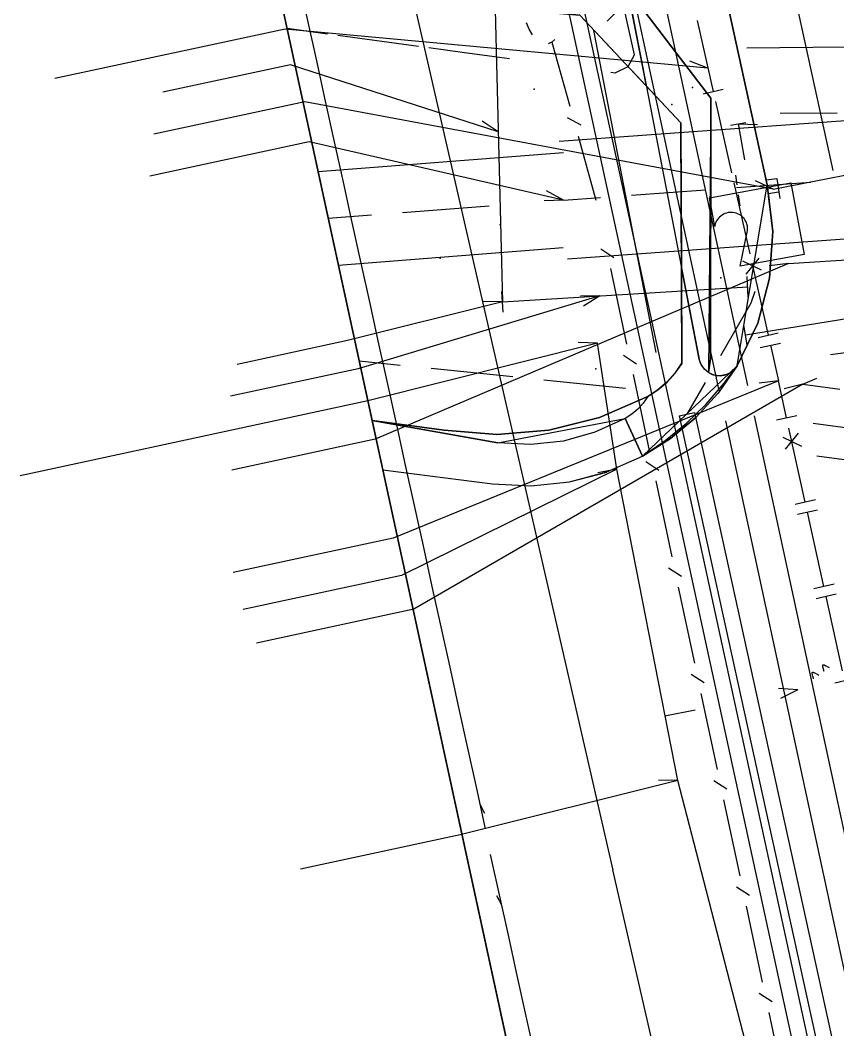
# Model space of a CAD drawing. Header units: metres. Extents: x 8858 to 9287, y -8974 to -8722.
# Drawn here: x 8857.95 to 8897.45, y -8826.78 to -8777.99 of the extents above; entities that cross this region are included whole.
import ezdxf

# ---------------------------------------------------------------- set-up
doc = ezdxf.new("R2010")
doc.units = ezdxf.units.M
for name, color, linetype in [('BOUNDARY', 7, 'Continuous'), ('BUSH', 7, 'Continuous'), ('CURB', 7, 'Continuous'), ('ELECTR_CABLE', 7, 'Continuous'), ('ELECTR_CABLE_COMM', 7, 'Continuous'), ('GAS', 7, 'Continuous'), ('GRASS', 7, 'Continuous'), ('GROUND', 7, 'Continuous'), ('HEAT', 7, 'Continuous'), ('OVERHEAD_POWER_LINE', 7, 'Continuous'), ('ROAD', 7, 'Continuous'), ('SEWER', 7, 'Continuous'), ('SIDEWALK_PATH', 7, 'Continuous'), ('WATER_PIPELINE', 7, 'Continuous')]:
    doc.layers.add(name, color=color, linetype=linetype)

msp = doc.modelspace()

# ---------------------------------------------------------------- linework, layer by layer
at = {"layer": 'BOUNDARY'}
msp.add_lwpolyline([(8890.214, -8867.683), (8868.224, -8766.299), (8880.504, -8765.823), (8879.83, -8758.826), (8877.441, -8748.757), (8908.505, -8741.67), (8911.147, -8753.203), (8924.867, -8752.75), (8941.254, -8750.539), (8941.928, -8753.75), (8940.375, -8754.076), (8941.082, -8757.438), (8960.582, -8753.342), (8960.71, -8753.949), (8965.826, -8752.862), (8965.701, -8752.267), (8980.239, -8749.213), (8980.36, -8749.789), (8985.458, -8748.774), (8985.326, -8748.144), (8999.917, -8745.079), (9000.038, -8745.653), (9005.117, -8744.598)], dxfattribs=at)
at = {"layer": 'BUSH'}
for p in [(8882.779, -8781.318), (8890.431, -8781.242), (8889.426, -8782.072), (8881.146, -8787.887), (8878.24, -8789.493), (8891.794, -8790.448), (8885.761, -8794.845)]:
    msp.add_point(p, dxfattribs=at)
at = {"layer": 'CURB'}
for points in [[(8887.793, -8757.396), (8894.035, -8785.943)], [(8883.747, -8758.123), (8890.756, -8794.367)], [(8892.938, -8765.711), (8897.21, -8785.249)], [(8885.649, -8778.492), (8888.659, -8794.055)], [(8892.595, -8794.693), (8894.035, -8785.943)], [(8888.013, -8799.066), (8892.595, -8794.693)], [(8874.958, -8797.344), (8881.02, -8798.423)], [(8881.02, -8798.423), (8887.171, -8797.247)], [(8875.472, -8799.717), (8880.762, -8800.406)]]:
    msp.add_lwpolyline(points, dxfattribs=at)
at = {"layer": 'ELECTR_CABLE'}
for points in [[(8900.028, -8849.282), (8881.665, -8764.717)], [(8900.76, -8849.122), (8882.398, -8764.558)], [(8886.479, -8780.503), (8886.687, -8780.531), (8887.319, -8780.235), (8887.632, -8779.668), (8887.11, -8777.344)], [(8870.845, -8778.382), (8872.795, -8778.649)], [(8873.29, -8778.716), (8877.191, -8779.249)], [(8877.686, -8779.316), (8879.303, -8779.537), (8880.621, -8779.715), (8881.587, -8779.845)], [(8894.667, -8782.492), (8897.411, -8782.463)], [(8892.265, -8783.073), (8893.003, -8782.939)], [(8892.634, -8783.006), (8893.568, -8783.028)], [(8892.634, -8783.006), (8892.949, -8784.738)], [(8893.434, -8791.107), (8893.248, -8791.673), (8891.787, -8794.207)], [(8885.836, -8793.594), (8874.751, -8796.392)], [(8885.836, -8793.594), (8884.903, -8793.572)], [(8886.77, -8799.695), (8885.836, -8793.594)], [(8876.311, -8794.674), (8874.334, -8794.47)], [(8881.755, -8795.234), (8877.803, -8794.827)], [(8887.2, -8795.794), (8883.248, -8795.388)], [(8891.037, -8795.506), (8890.158, -8797.031)], [(8874.751, -8796.392), (8857.952, -8800.01)], [(8889.792, -8797.111), (8890.524, -8796.951)], [(8889.792, -8797.111), (8896.823, -8829.166)], [(8890.524, -8796.951), (8897.555, -8829.006)], [(8886.77, -8799.695), (8876.379, -8804.825)], [(8886.77, -8799.695), (8885.852, -8799.87)], [(8889.719, -8814.741), (8886.77, -8799.695)], [(8876.379, -8804.825), (8868.719, -8806.475)], [(8896.784, -8809.459), (8896.78, -8809.445), (8896.767, -8809.395), (8896.761, -8809.373), (8896.752, -8809.34), (8896.743, -8809.303), (8896.738, -8809.277), (8896.733, -8809.252), (8896.73, -8809.234), (8896.728, -8809.215), (8896.726, -8809.204), (8896.726, -8809.194), (8896.726, -8809.185), (8896.726, -8809.181), (8896.726, -8809.178), (8896.727, -8809.171), (8896.728, -8809.167), (8896.728, -8809.164), (8896.729, -8809.16), (8896.73, -8809.157), (8896.732, -8809.154), (8896.733, -8809.151), (8896.733, -8809.15), (8896.734, -8809.149), (8896.735, -8809.147), (8896.736, -8809.146), (8896.738, -8809.145), (8896.739, -8809.144), (8896.741, -8809.143), (8896.742, -8809.142), (8896.743, -8809.142), (8896.744, -8809.141), (8896.745, -8809.141), (8896.746, -8809.14), (8896.747, -8809.14), (8896.749, -8809.14), (8896.751, -8809.14), (8896.753, -8809.14), (8896.754, -8809.14), (8896.755, -8809.14), (8896.757, -8809.14), (8896.759, -8809.14), (8896.76, -8809.14), (8896.763, -8809.141), (8896.766, -8809.142), (8896.769, -8809.143), (8896.773, -8809.145), (8896.777, -8809.147), (8896.784, -8809.15), (8896.873, -8809.195), (8896.903, -8809.21), (8897.001, -8809.26), (8897.039, -8809.279)], [(8896.274, -8809.819), (8896.27, -8809.805), (8896.257, -8809.755), (8896.251, -8809.733), (8896.243, -8809.7), (8896.234, -8809.663), (8896.228, -8809.637), (8896.223, -8809.612), (8896.22, -8809.594), (8896.218, -8809.575), (8896.217, -8809.563), (8896.216, -8809.554), (8896.216, -8809.545), (8896.216, -8809.541), (8896.217, -8809.537), (8896.217, -8809.531), (8896.218, -8809.527), (8896.218, -8809.524), (8896.219, -8809.52), (8896.22, -8809.517), (8896.222, -8809.513), (8896.223, -8809.511), (8896.224, -8809.51), (8896.225, -8809.509), (8896.226, -8809.507), (8896.227, -8809.506), (8896.228, -8809.505), (8896.23, -8809.504), (8896.231, -8809.502), (8896.232, -8809.502), (8896.233, -8809.502), (8896.234, -8809.501), (8896.235, -8809.501), (8896.236, -8809.5), (8896.238, -8809.5), (8896.239, -8809.5), (8896.242, -8809.5), (8896.243, -8809.5), (8896.244, -8809.5), (8896.246, -8809.5), (8896.247, -8809.5), (8896.249, -8809.5), (8896.25, -8809.5), (8896.254, -8809.501), (8896.256, -8809.502), (8896.259, -8809.503), (8896.263, -8809.505), (8896.267, -8809.507), (8896.275, -8809.51), (8896.364, -8809.555), (8896.393, -8809.57), (8896.491, -8809.62), (8896.529, -8809.639)], [(8895.51, -8810.359), (8894.579, -8810.289)], [(8895.51, -8810.359), (8894.676, -8810.78)], [(8890.566, -8811.34), (8889.098, -8811.634)], [(8889.719, -8814.741), (8879.21, -8817.368)], [(8889.719, -8814.741), (8888.785, -8814.717)], [(8890.732, -8818.656), (8889.719, -8814.741)], [(8879.21, -8817.368), (8871.5, -8819.028)], [(8893.732, -8830.243), (8890.732, -8818.656)]]:
    msp.add_lwpolyline(points, dxfattribs=at)
msp.add_lwpolyline([(8892.731, -8789.881), (8893.077, -8788.244), (8893.089, -8788.167), (8893.094, -8788.088), (8893.091, -8788.01), (8893.081, -8787.932), (8893.062, -8787.856), (8893.037, -8787.782), (8893.004, -8787.71), (8892.964, -8787.642), (8892.918, -8787.579), (8892.866, -8787.52), (8892.809, -8787.467), (8892.746, -8787.419), (8892.679, -8787.378), (8892.609, -8787.344), (8892.535, -8787.316), (8892.459, -8787.296), (8892.382, -8787.284), (8892.304, -8787.279), (8892.225, -8787.282), (8892.147, -8787.293), (8892.071, -8787.311), (8891.997, -8787.336), (8891.925, -8787.369), (8891.857, -8787.409), (8891.794, -8787.455), (8891.735, -8787.507), (8891.682, -8787.564), (8891.634, -8787.627), (8891.593, -8787.694), (8891.559, -8787.764), (8891.531, -8787.838), (8891.511, -8787.914), (8891.502, -8787.957), (8891.25, -8786.572), (8895.186, -8785.856), (8895.816, -8789.32)], close=True, dxfattribs=at)
at = {"layer": 'ELECTR_CABLE_COMM'}
for points in [[(8880.84, -8774.928), (8881.245, -8791.61)], [(8886.834, -8777.504), (8886.31, -8778.04)], [(8882.543, -8778.426), (8882.416, -8778.112)], [(8882.701, -8778.699), (8882.543, -8778.426)], [(8883.639, -8779.059), (8883.464, -8779.14)], [(8883.772, -8778.923), (8883.639, -8779.059)], [(8883.639, -8779.059), (8884.501, -8782.148)], [(8871.006, -8780.143), (8864.843, -8781.47)], [(8881.045, -8783.386), (8871.006, -8780.143)], [(8881.045, -8783.386), (8880.266, -8782.872)], [(8884.376, -8782.687), (8885.029, -8783.055)], [(8884.904, -8783.593), (8885.765, -8786.682)], [(8885.997, -8789.047), (8886.626, -8789.455)], [(8886.467, -8789.984), (8887.248, -8793.655)], [(8893.126, -8791.371), (8893.064, -8790.373)], [(8885.954, -8791.317), (8874.274, -8794.838)], [(8881.276, -8792.109), (8881.214, -8791.111)], [(8881.245, -8791.61), (8893.095, -8790.872)], [(8885.954, -8791.317), (8885.02, -8791.337)], [(8885.954, -8791.317), (8885.164, -8791.816)], [(8892.991, -8793.203), (8904.963, -8791.271)], [(8881.245, -8791.61), (8873.758, -8793.479)], [(8881.245, -8791.61), (8880.311, -8791.585)], [(8893.071, -8793.697), (8892.911, -8792.709)], [(8873.758, -8793.479), (8868.43, -8794.627)], [(8887.089, -8794.185), (8887.718, -8794.593)], [(8874.274, -8794.838), (8868.111, -8796.166)], [(8887.56, -8795.122), (8888.34, -8798.793)], [(8903.784, -8798.493), (8896.257, -8797.489)], [(8888.182, -8799.322), (8888.81, -8799.73)], [(8888.652, -8800.26), (8889.432, -8803.931)], [(8889.274, -8804.46), (8889.903, -8804.868)], [(8889.744, -8805.398), (8890.525, -8809.068)], [(8890.366, -8809.598), (8890.995, -8810.006)], [(8890.837, -8810.535), (8891.617, -8814.206)], [(8891.459, -8814.736), (8892.087, -8815.144)], [(8891.929, -8815.673), (8892.709, -8819.344)], [(8892.551, -8819.873), (8893.18, -8820.281)], [(8893.021, -8820.811), (8893.802, -8824.482)], [(8893.643, -8825.011), (8894.272, -8825.419)], [(8894.114, -8825.949), (8894.894, -8829.619)]]:
    msp.add_lwpolyline(points, dxfattribs=at)
at = {"layer": 'GAS'}
for points in [[(8890.656, -8777.999), (8891.431, -8781.437)], [(8870.757, -8778.419), (8859.632, -8780.815)], [(8891.177, -8780.31), (8870.757, -8778.419)], [(8891.177, -8780.31), (8890.304, -8779.978)], [(8890.943, -8781.547), (8891.918, -8781.327)], [(8891.54, -8781.925), (8892.315, -8785.363)], [(8892.425, -8785.851), (8893.199, -8789.29)], [(8892.504, -8785.483), (8892.571, -8785.942)], [(8892.643, -8786.434), (8892.72, -8786.958)], [(8893.76, -8790.072), (8892.86, -8789.637)], [(8893.627, -8789.487), (8893.005, -8790.271)], [(8893.309, -8789.778), (8894.083, -8793.216)], [(8893.595, -8793.326), (8894.571, -8793.106)], [(8893.705, -8793.814), (8894.681, -8793.594)], [(8894.193, -8793.704), (8894.58, -8795.423)], [(8894.58, -8795.423), (8875.963, -8803.021)], [(8895.757, -8795.58), (8876.974, -8806.453)], [(8894.58, -8795.423), (8893.652, -8795.532)], [(8894.976, -8797.215), (8894.58, -8795.423)], [(8895.757, -8795.58), (8894.853, -8795.814)], [(8895.757, -8795.58), (8896.431, -8795.287)], [(8895.757, -8795.58), (8897.553, -8795.819)], [(8895.465, -8797.107), (8894.488, -8797.323)], [(8894.797, -8798.141), (8895.695, -8798.58)], [(8894.928, -8798.727), (8895.553, -8797.945)], [(8895.878, -8801.286), (8895.085, -8797.703)], [(8896.366, -8801.178), (8895.389, -8801.394)], [(8896.474, -8801.666), (8895.497, -8801.882)], [(8896.779, -8805.357), (8895.986, -8801.774)], [(8875.963, -8803.021), (8868.247, -8804.683)], [(8897.267, -8805.249), (8896.29, -8805.466)], [(8897.375, -8805.738), (8896.398, -8805.954)], [(8897.68, -8809.429), (8896.887, -8805.846)], [(8876.974, -8806.453), (8869.362, -8808.092)], [(8898.276, -8809.809), (8897.299, -8810.025)]]:
    msp.add_lwpolyline(points, dxfattribs=at)
at = {"layer": 'GRASS'}
for points in [[(8887.793, -8757.397), (8885.448, -8746.93), (8881.547, -8747.82), (8883.74, -8758.084), (8887.296, -8776.472), (8891.314, -8781.764), (8891.206, -8795.024), (8891.385, -8795.113), (8891.575, -8795.164), (8891.772, -8795.177), (8891.97, -8795.15), (8892.158, -8795.085), (8892.328, -8794.984), (8892.476, -8794.853), (8892.595, -8794.693), (8893.578, -8792.639), (8894.153, -8790.456), (8894.308, -8788.204), (8894.035, -8785.943)], [(8884.983, -8777.752), (8870.445, -8776.542), (8874.958, -8797.344), (8878.437, -8797.813), (8880.973, -8798.02), (8883.491, -8797.811), (8885.943, -8797.197), (8888.277, -8796.184), (8888.762, -8795.86), (8889.201, -8795.479), (8889.589, -8795.045), (8889.919, -8794.563), (8889.871, -8782.95)]]:
    msp.add_lwpolyline(points, close=True, dxfattribs=at)
at = {"layer": 'GROUND'}
for points in [[(8887.793, -8757.396), (8894.035, -8785.943), (8894.308, -8788.204), (8894.153, -8790.456), (8893.578, -8792.639), (8892.595, -8794.693), (8891.677, -8796.01), (8890.598, -8797.187), (8889.371, -8798.211), (8888.013, -8799.066), (8889.109, -8798.31), (8890.137, -8797.467), (8891.091, -8796.542), (8891.967, -8795.538), (8892.48, -8794.848), (8892.266, -8795.027), (8892.016, -8795.138), (8891.745, -8795.177), (8891.469, -8795.14), (8891.214, -8795.029), (8891.206, -8795.023), (8891.295, -8794.34), (8891.314, -8781.764), (8887.296, -8776.472)], [(8885.745, -8847.078), (8868.224, -8766.299)], [(8884.983, -8777.752), (8888.206, -8781.179), (8889.871, -8782.95), (8889.9, -8789.94), (8889.91, -8794.58), (8889.58, -8795.056), (8889.195, -8795.485), (8888.759, -8795.863), (8888.277, -8796.184), (8885.943, -8797.197), (8883.491, -8797.811), (8880.973, -8798.02), (8878.437, -8797.813), (8874.958, -8797.344), (8874.958, -8797.344), (8875.472, -8799.717), (8881.766, -8828.734)]]:
    msp.add_lwpolyline(points, dxfattribs=at)
at = {"layer": 'HEAT'}
for points in [[(8901.014, -8779.256), (8893.058, -8779.342)], [(8883.985, -8783.844), (8904.076, -8782.393)], [(8871.913, -8783.863), (8864.212, -8785.522)], [(8884.19, -8786.687), (8871.913, -8783.863)], [(8872.346, -8785.306), (8884.197, -8784.39)], [(8892.558, -8786.082), (8896.142, -8785.824)], [(8884.19, -8786.687), (8883.369, -8786.241)], [(8887.478, -8786.449), (8891.062, -8786.191)], [(8884.19, -8786.687), (8883.256, -8786.729)], [(8884.19, -8786.687), (8885.982, -8786.558)], [(8872.836, -8787.565), (8874.927, -8787.403)], [(8876.423, -8787.288), (8880.604, -8786.964)], [(8884.395, -8789.53), (8904.487, -8788.078)], [(8873.326, -8789.824), (8884.183, -8788.984)]]:
    msp.add_lwpolyline(points, dxfattribs=at)
at = {"layer": 'OVERHEAD_POWER_LINE'}
for points in [[(8872.998, -8759.748), (8886.585, -8819.061)], [(8871.404, -8776.053), (8871.834, -8778.007)], [(8871.834, -8778.007), (8872.263, -8779.96)], [(8872.263, -8779.96), (8872.692, -8781.913)], [(8872.692, -8781.913), (8873.122, -8783.867)], [(8873.122, -8783.867), (8873.551, -8785.82)], [(8873.551, -8785.82), (8873.98, -8787.774)], [(8873.98, -8787.774), (8874.41, -8789.727)], [(8874.41, -8789.727), (8874.839, -8791.68)], [(8874.839, -8791.68), (8875.268, -8793.634)], [(8875.268, -8793.634), (8875.698, -8795.587)], [(8875.698, -8795.587), (8876.127, -8797.541)], [(8876.127, -8797.541), (8876.556, -8799.494)], [(8876.556, -8799.494), (8876.986, -8801.447)], [(8876.986, -8801.447), (8877.415, -8803.401)], [(8877.415, -8803.401), (8877.844, -8805.354)], [(8877.844, -8805.354), (8878.274, -8807.307)], [(8878.274, -8807.307), (8878.703, -8809.261)], [(8878.703, -8809.261), (8879.132, -8811.214)], [(8879.132, -8811.214), (8879.561, -8813.168)], [(8879.561, -8813.168), (8879.991, -8815.121)], [(8879.991, -8815.121), (8880.42, -8817.074)], [(8880.393, -8816.325), (8880.155, -8815.867)], [(8880.66, -8818.304), (8881.09, -8820.257)], [(8886.567, -8819.058), (8901.688, -8885.004)], [(8880.959, -8820.287), (8881.198, -8820.746)], [(8881.09, -8820.257), (8881.52, -8822.211)], [(8881.52, -8822.211), (8881.95, -8824.164)], [(8881.95, -8824.164), (8882.38, -8826.117)], [(8882.38, -8826.117), (8882.81, -8828.07)]]:
    msp.add_lwpolyline(points, dxfattribs=at)
at = {"layer": 'ROAD'}
msp.add_lwpolyline([(8881.766, -8828.733), (8875.472, -8799.718), (8875.472, -8799.717), (8875.473, -8799.717), (8880.761, -8800.406), (8880.762, -8800.406), (8882.636, -8800.503), (8882.638, -8800.503), (8884.492, -8800.307), (8884.493, -8800.307), (8886.295, -8799.827), (8886.297, -8799.826), (8888.012, -8799.067), (8888.013, -8799.066), (8889.37, -8798.212), (8889.371, -8798.211), (8890.597, -8797.188), (8890.598, -8797.187), (8891.677, -8796.01), (8891.678, -8796.009), (8892.594, -8794.694), (8892.595, -8794.692), (8893.578, -8792.64), (8893.579, -8792.638), (8894.153, -8790.457), (8894.153, -8790.455), (8894.308, -8788.205), (8894.308, -8788.203), (8894.035, -8785.944), (8894.035, -8785.943), (8887.793, -8757.397)], dxfattribs=at)
at = {"layer": 'SEWER'}
for points in [[(8871.709, -8781.935), (8864.407, -8783.508)], [(8894.319, -8786.161), (8871.709, -8781.935)], [(8894.319, -8786.161), (8900.434, -8784.958)], [(8894.319, -8786.161), (8893.48, -8785.75)], [(8893.996, -8785.709), (8894.499, -8785.635)], [(8893.996, -8785.709), (8894.14, -8786.688)], [(8894.499, -8785.635), (8894.642, -8786.614)], [(8894.101, -8786.361), (8894.591, -8786.289)], [(8895.062, -8789.748), (8875.101, -8798.245)], [(8895.062, -8789.748), (8894.136, -8789.87)], [(8895.062, -8789.748), (8898.621, -8789.532)], [(8904.15, -8793.217), (8897.092, -8794.17)], [(8875.101, -8798.245), (8868.18, -8799.736)], [(8903.869, -8800.053), (8896.43, -8799.061)]]:
    msp.add_lwpolyline(points, dxfattribs=at)
at = {"layer": 'SIDEWALK_PATH'}
for points in [[(8886.612, -8775.572), (8883.256, -8758.218), (8882.75, -8755.601), (8881.21, -8747.897), (8879.596, -8748.265), (8881.78, -8758.483), (8884.861, -8774.416), (8884.878, -8774.647), (8884.843, -8774.872), (8884.758, -8775.084), (8884.625, -8775.273), (8884.452, -8775.426), (8884.251, -8775.535), (8884.031, -8775.595), (8883.8, -8775.603), (8870.003, -8774.5), (8870.445, -8776.542), (8884.983, -8777.752), (8888.206, -8781.179), (8887.293, -8776.459)], [(8887.296, -8776.472), (8891.314, -8781.764), (8891.295, -8794.34), (8891.206, -8795.024), (8891.044, -8794.897), (8890.913, -8794.742), (8890.816, -8794.564), (8890.756, -8794.367), (8889.9, -8789.94), (8889.871, -8782.95), (8888.206, -8781.179)], [(8891.967, -8795.538), (8892.48, -8794.848), (8892.266, -8795.027), (8892.016, -8795.138), (8891.745, -8795.177), (8891.469, -8795.14), (8891.214, -8795.029), (8891.003, -8794.855), (8890.847, -8794.631), (8890.756, -8794.367), (8889.9, -8789.94), (8889.91, -8794.58), (8889.58, -8795.056), (8889.195, -8795.485), (8888.759, -8795.863), (8888.277, -8796.184), (8888.054, -8796.502), (8887.793, -8796.787), (8887.498, -8797.037), (8887.171, -8797.247), (8888.013, -8799.066), (8889.109, -8798.31), (8890.137, -8797.467), (8891.091, -8796.542)], [(8888.277, -8796.184), (8888.054, -8796.502), (8887.793, -8796.787), (8887.498, -8797.037), (8887.171, -8797.247), (8885.719, -8797.909), (8884.19, -8798.329), (8882.614, -8798.502), (8881.02, -8798.423), (8874.958, -8797.344), (8878.437, -8797.813), (8880.973, -8798.02), (8883.491, -8797.811), (8885.943, -8797.197)], [(8887.171, -8797.247), (8885.719, -8797.909), (8884.19, -8798.329), (8882.614, -8798.502), (8881.02, -8798.423), (8874.958, -8797.344), (8875.472, -8799.717), (8880.762, -8800.406), (8882.637, -8800.502), (8884.493, -8800.307), (8886.296, -8799.826), (8888.013, -8799.066)]]:
    msp.add_lwpolyline(points, close=True, dxfattribs=at)
at = {"layer": 'WATER_PIPELINE'}
for points in [[(8884.982, -8758.131), (8893.084, -8795.654)], [(8883.59, -8758.319), (8891.702, -8795.889)], [(8893.401, -8797.12), (8901.503, -8834.643)], [(8892.019, -8797.355), (8900.131, -8834.925)]]:
    msp.add_lwpolyline(points, dxfattribs=at)

doc.saveas('drawing.dxf')
